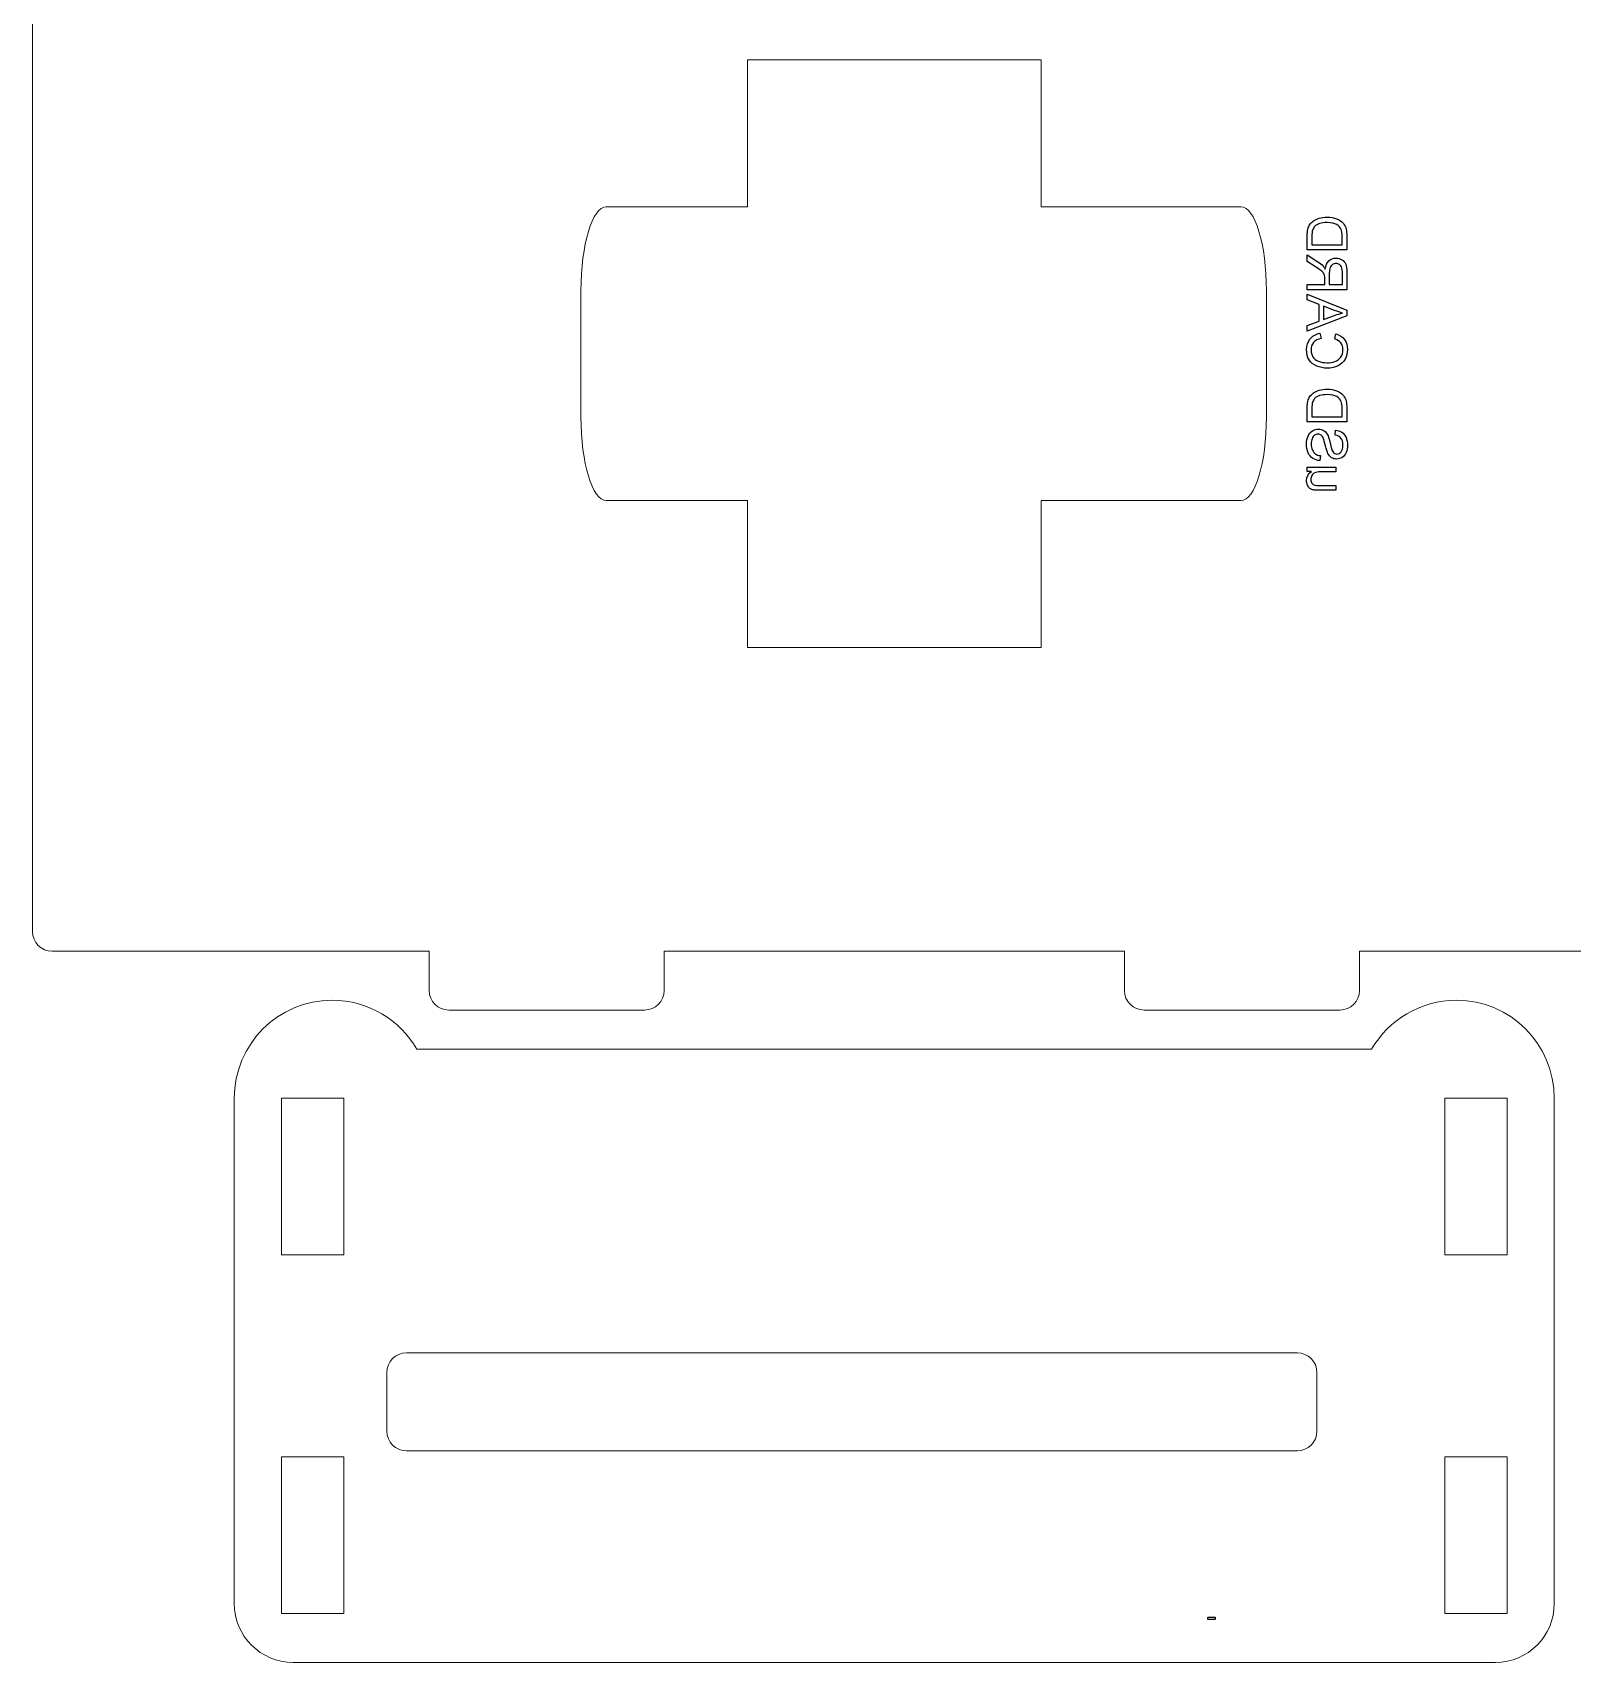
# Model space of a CAD drawing. Header units: millimetres. Extents: x -453 to -275, y 140 to 281.
# Drawn here: x -452.9 to -374.3, y 140.3 to 223.5 of the extents above; entities that cross this region are included whole.
import ezdxf

# ---------------------------------------------------------------- set-up
doc = ezdxf.new("R2010")
doc.units = ezdxf.units.MM
doc.header["$MEASUREMENT"] = 0
doc.header["$XCLIPFRAME"] = 2
doc.layers.add('Mechanical8', color=7, linetype='Continuous')
picture_1 = doc.add_image_def('image1.jpg', size_in_pixel=(3403, 1143))

msp = doc.modelspace()

# ---------------------------------------------------------------- linework, layer by layer
at = {"layer": 'Mechanical8', "color": 240, "lineweight": 9}
for points, knots in [([(-364.9314, 177.6321), (-364.9314, 177.0802), (-365.3792, 176.633), (-365.9312, 176.633), (-365.9312, 176.633), (-365.9312, 176.633), (-385.1817, 176.633), (-385.1817, 176.633), (-385.1817, 176.633), (-385.1817, 176.633), (-385.1817, 174.6328), (-385.1817, 174.6328), (-385.1817, 174.6328), (-385.1817, 174.0809), (-385.6295, 173.633), (-386.1814, 173.633), (-386.1814, 173.633), (-386.1814, 173.633), (-396.1812, 173.633), (-396.1812, 173.633), (-396.1812, 173.633), (-396.7334, 173.633), (-397.1813, 174.0809), (-397.1813, 174.6328), (-397.1813, 174.6328), (-397.1813, 174.6328), (-397.1813, 176.633), (-397.1813, 176.633), (-397.1813, 176.633), (-397.1813, 176.633), (-420.6806, 176.633), (-420.6806, 176.633), (-420.6806, 176.633), (-420.6806, 176.633), (-420.6806, 174.6328), (-420.6806, 174.6328), (-420.6806, 174.6328), (-420.6806, 174.0809), (-421.1285, 173.633), (-421.6804, 173.633), (-421.6804, 173.633), (-421.6804, 173.633), (-431.6808, 173.633), (-431.6808, 173.633), (-431.6808, 173.633), (-432.2327, 173.633), (-432.6806, 174.0809), (-432.6806, 174.6328), (-432.6806, 174.6328), (-432.6806, 174.6328), (-432.6806, 176.633), (-432.6806, 176.633), (-432.6806, 176.633), (-432.6806, 176.633), (-451.9304, 176.633), (-451.9304, 176.633), (-451.9304, 176.633), (-452.483, 176.633), (-452.9308, 177.0802), (-452.9308, 177.6321), (-452.9308, 177.6321), (-452.9308, 177.6321), (-452.9308, 232.1324), (-452.9308, 232.1324), (-452.9308, 232.1324), (-452.9308, 232.6843), (-452.483, 233.1322), (-451.9304, 233.1322), (-451.9304, 233.1322), (-451.9304, 233.1322), (-432.6806, 233.1322), (-432.6806, 233.1322), (-432.6806, 233.1322), (-432.6806, 233.1322), (-432.6806, 235.1324), (-432.6806, 235.1324), (-432.6806, 235.1324), (-432.6806, 235.6843), (-432.2327, 236.1322), (-431.6808, 236.1322), (-431.6808, 236.1322), (-431.6808, 236.1322), (-421.6804, 236.1322), (-421.6804, 236.1322), (-421.6804, 236.1322), (-421.1285, 236.1322), (-420.6806, 235.6843), (-420.6806, 235.1324), (-420.6806, 235.1324), (-420.6806, 235.1324), (-420.6806, 233.1322), (-420.6806, 233.1322), (-420.6806, 233.1322), (-420.6806, 233.1322), (-397.1813, 233.1322), (-397.1813, 233.1322), (-397.1813, 233.1322), (-397.1813, 233.1322), (-397.1813, 235.1324), (-397.1813, 235.1324), (-397.1813, 235.1324), (-397.1813, 235.6843), (-396.7334, 236.1322), (-396.1812, 236.1322), (-396.1812, 236.1322), (-396.1812, 236.1322), (-386.1814, 236.1322), (-386.1814, 236.1322), (-386.1814, 236.1322), (-385.6295, 236.1322), (-385.1817, 235.6843), (-385.1817, 235.1324), (-385.1817, 235.1324), (-385.1817, 235.1324), (-385.1817, 233.1322), (-385.1817, 233.1322), (-385.1817, 233.1322), (-385.1817, 233.1322), (-365.9312, 233.1322), (-365.9312, 233.1322), (-365.9312, 233.1322), (-365.3792, 233.1322), (-364.9314, 232.6843), (-364.9314, 232.1324), (-364.9314, 232.1324), (-364.9314, 232.1324), (-364.9314, 177.6321), (-364.9314, 177.6321)], [0, 0, 0, 0, 0.030303, 0.030303, 0.030303, 0.030303, 0.0606061, 0.0606061, 0.0606061, 0.0606061, 0.0909091, 0.0909091, 0.0909091, 0.0909091, 0.1212121, 0.1212121, 0.1212121, 0.1212121, 0.1515152, 0.1515152, 0.1515152, 0.1515152, 0.1818182, 0.1818182, 0.1818182, 0.1818182, 0.2121212, 0.2121212, 0.2121212, 0.2121212, 0.2424242, 0.2424242, 0.2424242, 0.2424242, 0.2727273, 0.2727273, 0.2727273, 0.2727273, 0.3030303, 0.3030303, 0.3030303, 0.3030303, 0.3333333, 0.3333333, 0.3333333, 0.3333333, 0.3636364, 0.3636364, 0.3636364, 0.3636364, 0.3939394, 0.3939394, 0.3939394, 0.3939394, 0.4242424, 0.4242424, 0.4242424, 0.4242424, 0.4545455, 0.4545455, 0.4545455, 0.4545455, 0.4848485, 0.4848485, 0.4848485, 0.4848485, 0.5151515, 0.5151515, 0.5151515, 0.5151515, 0.5454545, 0.5454545, 0.5454545, 0.5454545, 0.5757576, 0.5757576, 0.5757576, 0.5757576, 0.6060606, 0.6060606, 0.6060606, 0.6060606, 0.6363636, 0.6363636, 0.6363636, 0.6363636, 0.6666667, 0.6666667, 0.6666667, 0.6666667, 0.6969697, 0.6969697, 0.6969697, 0.6969697, 0.7272727, 0.7272727, 0.7272727, 0.7272727, 0.7575758, 0.7575758, 0.7575758, 0.7575758, 0.7878788, 0.7878788, 0.7878788, 0.7878788, 0.8181818, 0.8181818, 0.8181818, 0.8181818, 0.8484848, 0.8484848, 0.8484848, 0.8484848, 0.8787879, 0.8787879, 0.8787879, 0.8787879, 0.9090909, 0.9090909, 0.9090909, 0.9090909, 0.9393939, 0.9393939, 0.9393939, 0.9393939, 1, 1, 1, 1]), ([(-416.4311, 214.6331), (-416.4311, 214.6331), (-416.4311, 222.1331), (-416.4311, 222.1331), (-416.4311, 222.1331), (-416.4311, 222.1331), (-401.4311, 222.1331), (-401.4311, 222.1331), (-401.4311, 222.1331), (-401.4311, 222.1331), (-401.4311, 214.6331), (-401.4311, 214.6331)], [0, 0, 0, 0, 0.25, 0.25, 0.25, 0.25, 0.5, 0.5, 0.5, 0.5, 1, 1, 1, 1]), ([(-416.4311, 214.6331), (-420.6211, 214.6331), (-423.6353, 214.6331), (-423.6353, 214.6331), (-423.6353, 214.6331), (-424.3507, 214.6331), (-424.9313, 212.7133), (-424.9313, 210.3476), (-424.9313, 210.3476), (-424.9313, 210.3476), (-424.9313, 203.9182), (-424.9313, 203.9182), (-424.9313, 203.9182), (-424.9313, 201.5525), (-424.3507, 199.6331), (-423.6353, 199.6331), (-423.6353, 199.6331), (-423.6353, 199.6331), (-420.6211, 199.6331), (-416.4311, 199.6331)], [0, 0, 0, 0, 0.1666667, 0.1666667, 0.1666667, 0.1666667, 0.3333333, 0.3333333, 0.3333333, 0.3333333, 0.5, 0.5, 0.5, 0.5, 0.6666667, 0.6666667, 0.6666667, 0.6666667, 1, 1, 1, 1]), ([(-401.4311, 199.6331), (-395.7579, 199.6331), (-391.2274, 199.6331), (-391.2274, 199.6331), (-391.2274, 199.6331), (-390.512, 199.6331), (-389.9313, 201.5525), (-389.9313, 203.9182), (-389.9313, 203.9182), (-389.9313, 203.9182), (-389.9313, 210.3476), (-389.9313, 210.3476), (-389.9313, 210.3476), (-389.9313, 212.7133), (-390.512, 214.6331), (-391.2274, 214.6331), (-391.2274, 214.6331), (-391.2274, 214.6331), (-395.7579, 214.6331), (-401.4311, 214.6331)], [0, 0, 0, 0, 0.1666667, 0.1666667, 0.1666667, 0.1666667, 0.3333333, 0.3333333, 0.3333333, 0.3333333, 0.5, 0.5, 0.5, 0.5, 0.6666667, 0.6666667, 0.6666667, 0.6666667, 1, 1, 1, 1]), ([(-401.4311, 199.6331), (-401.4311, 199.6331), (-401.4311, 192.1331), (-401.4311, 192.1331), (-401.4311, 192.1331), (-401.4311, 192.1331), (-416.4311, 192.1331), (-416.4311, 192.1331), (-416.4311, 192.1331), (-416.4311, 192.1331), (-416.4311, 199.6331), (-416.4311, 199.6331)], [0, 0, 0, 0, 0.25, 0.25, 0.25, 0.25, 0.5, 0.5, 0.5, 0.5, 1, 1, 1, 1]), ([(-375.2312, 143.333), (-375.2312, 141.6759), (-376.5748, 140.3331), (-378.2312, 140.3331), (-378.2312, 140.3331), (-378.2312, 140.3331), (-439.6314, 140.3331), (-439.6314, 140.3331), (-439.6314, 140.3331), (-441.2878, 140.3331), (-442.6314, 141.6759), (-442.6314, 143.333), (-442.6314, 143.333), (-442.6314, 143.333), (-442.6314, 169.1327), (-442.6314, 169.1327), (-442.6314, 169.1327), (-442.6314, 171.8943), (-440.3928, 174.1329), (-437.6312, 174.1329), (-437.6312, 174.1329), (-435.7818, 174.1329), (-434.1709, 173.1262), (-433.3055, 171.6331), (-433.3055, 171.6331), (-433.3055, 171.6331), (-384.5571, 171.6331), (-384.5571, 171.6331), (-384.5571, 171.6331), (-383.6917, 173.1262), (-382.0807, 174.1329), (-380.2314, 174.1329), (-380.2314, 174.1329), (-377.4698, 174.1329), (-375.2312, 171.8943), (-375.2312, 169.1327), (-375.2312, 169.1327), (-375.2312, 169.1327), (-375.2312, 143.333), (-375.2312, 143.333)], [0, 0, 0, 0, 0.0909091, 0.0909091, 0.0909091, 0.0909091, 0.1818182, 0.1818182, 0.1818182, 0.1818182, 0.2727273, 0.2727273, 0.2727273, 0.2727273, 0.3636364, 0.3636364, 0.3636364, 0.3636364, 0.4545455, 0.4545455, 0.4545455, 0.4545455, 0.5454545, 0.5454545, 0.5454545, 0.5454545, 0.6363636, 0.6363636, 0.6363636, 0.6363636, 0.7272727, 0.7272727, 0.7272727, 0.7272727, 0.8181818, 0.8181818, 0.8181818, 0.8181818, 1, 1, 1, 1]), ([(-440.2215, 169.1327), (-440.2215, 169.1327), (-440.2215, 161.1325), (-440.2215, 161.1325), (-440.2215, 161.1325), (-440.2215, 161.1325), (-437.0417, 161.1325), (-437.0417, 161.1325), (-437.0417, 161.1325), (-437.0417, 161.1325), (-437.0417, 169.1327), (-437.0417, 169.1327), (-437.0417, 169.1327), (-437.0417, 169.1327), (-440.2215, 169.1327), (-440.2215, 169.1327)], [0, 0, 0, 0, 0.2, 0.2, 0.2, 0.2, 0.4, 0.4, 0.4, 0.4, 0.6, 0.6, 0.6, 0.6, 1, 1, 1, 1]), ([(-377.641, 169.1327), (-377.641, 169.1327), (-377.641, 161.1325), (-377.641, 161.1325), (-377.641, 161.1325), (-377.641, 161.1325), (-380.8209, 161.1325), (-380.8209, 161.1325), (-380.8209, 161.1325), (-380.8209, 161.1325), (-380.8209, 169.1327), (-380.8209, 169.1327), (-380.8209, 169.1327), (-380.8209, 169.1327), (-377.641, 169.1327), (-377.641, 169.1327)], [0, 0, 0, 0, 0.2, 0.2, 0.2, 0.2, 0.4, 0.4, 0.4, 0.4, 0.6, 0.6, 0.6, 0.6, 1, 1, 1, 1]), ([(-433.8444, 156.1327), (-433.8444, 156.1327), (-388.3517, 156.1327), (-388.3517, 156.1327), (-388.3517, 156.1327), (-387.8017, 156.1327), (-387.3517, 155.6827), (-387.3517, 155.1326), (-387.3517, 155.1326), (-387.3517, 155.1326), (-387.3517, 152.1328), (-387.3517, 152.1328), (-387.3517, 152.1328), (-387.3517, 151.5827), (-387.8017, 151.1327), (-388.3517, 151.1327), (-388.3517, 151.1327), (-388.3517, 151.1327), (-433.8444, 151.1327), (-433.8444, 151.1327), (-433.8444, 151.1327), (-434.3944, 151.1327), (-434.8444, 151.5827), (-434.8444, 152.1328), (-434.8444, 152.1328), (-434.8444, 152.1328), (-434.8444, 155.1326), (-434.8444, 155.1326), (-434.8444, 155.1326), (-434.8444, 155.6827), (-434.3944, 156.1327), (-433.8444, 156.1327)], [0, 0, 0, 0, 0.1111111, 0.1111111, 0.1111111, 0.1111111, 0.2222222, 0.2222222, 0.2222222, 0.2222222, 0.3333333, 0.3333333, 0.3333333, 0.3333333, 0.4444444, 0.4444444, 0.4444444, 0.4444444, 0.5555556, 0.5555556, 0.5555556, 0.5555556, 0.6666667, 0.6666667, 0.6666667, 0.6666667, 0.7777778, 0.7777778, 0.7777778, 0.7777778, 1, 1, 1, 1]), ([(-440.2215, 150.833), (-440.2215, 150.833), (-440.2215, 142.8328), (-440.2215, 142.8328), (-440.2215, 142.8328), (-440.2215, 142.8328), (-437.0417, 142.8328), (-437.0417, 142.8328), (-437.0417, 142.8328), (-437.0417, 142.8328), (-437.0417, 150.833), (-437.0417, 150.833), (-437.0417, 150.833), (-437.0417, 150.833), (-440.2215, 150.833), (-440.2215, 150.833)], [0, 0, 0, 0, 0.2, 0.2, 0.2, 0.2, 0.4, 0.4, 0.4, 0.4, 0.6, 0.6, 0.6, 0.6, 1, 1, 1, 1]), ([(-377.641, 150.833), (-377.641, 150.833), (-377.641, 142.8328), (-377.641, 142.8328), (-377.641, 142.8328), (-377.641, 142.8328), (-380.8209, 142.8328), (-380.8209, 142.8328), (-380.8209, 142.8328), (-380.8209, 142.8328), (-380.8209, 150.833), (-380.8209, 150.833), (-380.8209, 150.833), (-380.8209, 150.833), (-377.641, 150.833), (-377.641, 150.833)], [0, 0, 0, 0, 0.2, 0.2, 0.2, 0.2, 0.4, 0.4, 0.4, 0.4, 0.6, 0.6, 0.6, 0.6, 1, 1, 1, 1])]:
    msp.add_open_spline(points, degree=3, knots=knots, dxfattribs=at)
at = {"layer": 'Mechanical8', "color": 250}
for points, knots in [([(-387.8479, 212.4329), (-387.8479, 212.4329), (-385.8277, 212.4329), (-385.8277, 212.4329), (-385.8277, 212.4329), (-385.8277, 212.4329), (-385.8277, 213.1286), (-385.8277, 213.1286), (-385.8277, 213.1286), (-385.8277, 213.2857), (-385.8376, 213.4056), (-385.8568, 213.4884), (-385.8568, 213.4884), (-385.8832, 213.6041), (-385.9316, 213.7029), (-386.0012, 213.7847), (-386.0012, 213.7847), (-386.0916, 213.891), (-386.2063, 213.971), (-386.3465, 214.0237), (-386.3465, 214.0237), (-386.4867, 214.0768), (-386.6466, 214.1032), (-386.8267, 214.1032), (-386.8267, 214.1032), (-386.9801, 214.1032), (-387.116, 214.0853), (-387.2345, 214.0491), (-387.2345, 214.0491), (-387.3531, 214.0133), (-387.4514, 213.9677), (-387.529, 213.9112), (-387.529, 213.9112), (-387.6066, 213.8553), (-387.6677, 213.7941), (-387.712, 213.7273), (-387.712, 213.7273), (-387.7566, 213.661), (-387.7905, 213.5806), (-387.8136, 213.4865), (-387.8136, 213.4865), (-387.8366, 213.392), (-387.8479, 213.2838), (-387.8479, 213.1619), (-387.8479, 213.1619), (-387.8479, 213.1619), (-387.8479, 212.4329), (-387.8479, 212.4329)], [0, 0, 0, 0, 0.0769231, 0.0769231, 0.0769231, 0.0769231, 0.1538462, 0.1538462, 0.1538462, 0.1538462, 0.2307692, 0.2307692, 0.2307692, 0.2307692, 0.3076923, 0.3076923, 0.3076923, 0.3076923, 0.3846154, 0.3846154, 0.3846154, 0.3846154, 0.4615385, 0.4615385, 0.4615385, 0.4615385, 0.5384615, 0.5384615, 0.5384615, 0.5384615, 0.6153846, 0.6153846, 0.6153846, 0.6153846, 0.6923077, 0.6923077, 0.6923077, 0.6923077, 0.7692308, 0.7692308, 0.7692308, 0.7692308, 0.8461538, 0.8461538, 0.8461538, 0.8461538, 1, 1, 1, 1]), ([(-387.6094, 212.7), (-387.6094, 212.7), (-387.6094, 213.1314), (-387.6094, 213.1314), (-387.6094, 213.1314), (-387.6094, 213.2645), (-387.5972, 213.3694), (-387.5723, 213.4451), (-387.5723, 213.4451), (-387.5473, 213.5208), (-387.5125, 213.581), (-387.4674, 213.6262), (-387.4674, 213.6262), (-387.4043, 213.6897), (-387.3187, 213.7391), (-387.212, 213.7744), (-387.212, 213.7744), (-387.1047, 213.8096), (-386.9754, 213.8275), (-386.8225, 213.8275), (-386.8225, 213.8275), (-386.6113, 213.8275), (-386.449, 213.7927), (-386.3357, 213.7236), (-386.3357, 213.7236), (-386.2218, 213.654), (-386.1461, 213.5698), (-386.1075, 213.4705), (-386.1075, 213.4705), (-386.0798, 213.399), (-386.0662, 213.2833), (-386.0662, 213.1248), (-386.0662, 213.1248), (-386.0662, 213.1248), (-386.0662, 212.7), (-386.0662, 212.7), (-386.0662, 212.7), (-386.0662, 212.7), (-387.6094, 212.7), (-387.6094, 212.7)], [0, 0, 0, 0, 0.0909091, 0.0909091, 0.0909091, 0.0909091, 0.1818182, 0.1818182, 0.1818182, 0.1818182, 0.2727273, 0.2727273, 0.2727273, 0.2727273, 0.3636364, 0.3636364, 0.3636364, 0.3636364, 0.4545455, 0.4545455, 0.4545455, 0.4545455, 0.5454545, 0.5454545, 0.5454545, 0.5454545, 0.6363636, 0.6363636, 0.6363636, 0.6363636, 0.7272727, 0.7272727, 0.7272727, 0.7272727, 0.8181818, 0.8181818, 0.8181818, 0.8181818, 1, 1, 1, 1]), ([(-387.8479, 210.399), (-387.8479, 210.399), (-385.8277, 210.399), (-385.8277, 210.399), (-385.8277, 210.399), (-385.8277, 210.399), (-385.8277, 211.2946), (-385.8277, 211.2946), (-385.8277, 211.2946), (-385.8277, 211.4747), (-385.846, 211.6116), (-385.8822, 211.7052), (-385.8822, 211.7052), (-385.9185, 211.7988), (-385.9824, 211.8736), (-386.0741, 211.9301), (-386.0741, 211.9301), (-386.1663, 211.986), (-386.2679, 212.0138), (-386.3789, 212.0138), (-386.3789, 212.0138), (-386.5224, 212.0138), (-386.6428, 211.9677), (-386.7411, 211.8746), (-386.7411, 211.8746), (-386.8394, 211.7819), (-386.902, 211.6384), (-386.9288, 211.4446), (-386.9288, 211.4446), (-386.9627, 211.5157), (-386.9961, 211.5693), (-387.0295, 211.606), (-387.0295, 211.606), (-387.101, 211.6841), (-387.1908, 211.7579), (-387.298, 211.828), (-387.298, 211.828), (-387.298, 211.828), (-387.8479, 212.1794), (-387.8479, 212.1794), (-387.8479, 212.1794), (-387.8479, 212.1794), (-387.8479, 211.843), (-387.8479, 211.843), (-387.8479, 211.843), (-387.8479, 211.843), (-387.4274, 211.5759), (-387.4274, 211.5759), (-387.4274, 211.5759), (-387.3065, 211.4978), (-387.2134, 211.4333), (-387.1494, 211.3825), (-387.1494, 211.3825), (-387.085, 211.3322), (-387.0398, 211.2871), (-387.0144, 211.2471), (-387.0144, 211.2471), (-386.9885, 211.2071), (-386.9707, 211.1667), (-386.9603, 211.1253), (-386.9603, 211.1253), (-386.9542, 211.0947), (-386.9509, 211.0453), (-386.9509, 210.9762), (-386.9509, 210.9762), (-386.9509, 210.9762), (-386.9509, 210.6662), (-386.9509, 210.6662), (-386.9509, 210.6662), (-386.9509, 210.6662), (-387.8479, 210.6662), (-387.8479, 210.6662), (-387.8479, 210.6662), (-387.8479, 210.6662), (-387.8479, 210.399), (-387.8479, 210.399)], [0, 0, 0, 0, 0.05, 0.05, 0.05, 0.05, 0.1, 0.1, 0.1, 0.1, 0.15, 0.15, 0.15, 0.15, 0.2, 0.2, 0.2, 0.2, 0.25, 0.25, 0.25, 0.25, 0.3, 0.3, 0.3, 0.3, 0.35, 0.35, 0.35, 0.35, 0.4, 0.4, 0.4, 0.4, 0.45, 0.45, 0.45, 0.45, 0.5, 0.5, 0.5, 0.5, 0.55, 0.55, 0.55, 0.55, 0.6, 0.6, 0.6, 0.6, 0.65, 0.65, 0.65, 0.65, 0.7, 0.7, 0.7, 0.7, 0.75, 0.75, 0.75, 0.75, 0.8, 0.8, 0.8, 0.8, 0.85, 0.85, 0.85, 0.85, 0.9, 0.9, 0.9, 0.9, 1, 1, 1, 1]), ([(-386.7195, 210.6662), (-386.7195, 210.6662), (-386.7195, 211.241), (-386.7195, 211.241), (-386.7195, 211.241), (-386.7195, 211.3628), (-386.7068, 211.4587), (-386.6814, 211.5274), (-386.6814, 211.5274), (-386.656, 211.5966), (-386.6155, 211.6488), (-386.56, 211.6845), (-386.56, 211.6845), (-386.5045, 211.7203), (-386.4443, 211.7381), (-386.3789, 211.7381), (-386.3789, 211.7381), (-386.2835, 211.7381), (-386.2049, 211.7038), (-386.1433, 211.6342), (-386.1433, 211.6342), (-386.0817, 211.5651), (-386.0511, 211.4555), (-386.0511, 211.3054), (-386.0511, 211.3054), (-386.0511, 211.3054), (-386.0511, 210.6662), (-386.0511, 210.6662), (-386.0511, 210.6662), (-386.0511, 210.6662), (-386.7195, 210.6662), (-386.7195, 210.6662)], [0, 0, 0, 0, 0.1111111, 0.1111111, 0.1111111, 0.1111111, 0.2222222, 0.2222222, 0.2222222, 0.2222222, 0.3333333, 0.3333333, 0.3333333, 0.3333333, 0.4444444, 0.4444444, 0.4444444, 0.4444444, 0.5555556, 0.5555556, 0.5555556, 0.5555556, 0.6666667, 0.6666667, 0.6666667, 0.6666667, 0.7777778, 0.7777778, 0.7777778, 0.7777778, 1, 1, 1, 1]), ([(-387.8479, 208.2904), (-387.8479, 208.2904), (-385.8277, 209.0665), (-385.8277, 209.0665), (-385.8277, 209.0665), (-385.8277, 209.0665), (-385.8277, 209.3543), (-385.8277, 209.3543), (-385.8277, 209.3543), (-385.8277, 209.3543), (-387.8479, 210.1812), (-387.8479, 210.1812), (-387.8479, 210.1812), (-387.8479, 210.1812), (-387.8479, 209.8764), (-387.8479, 209.8764), (-387.8479, 209.8764), (-387.8479, 209.8764), (-387.236, 209.6408), (-387.236, 209.6408), (-387.236, 209.6408), (-387.236, 209.6408), (-387.236, 208.796), (-387.236, 208.796), (-387.236, 208.796), (-387.236, 208.796), (-387.8479, 208.5745), (-387.8479, 208.5745), (-387.8479, 208.5745), (-387.8479, 208.5745), (-387.8479, 208.2904), (-387.8479, 208.2904)], [0, 0, 0, 0, 0.1111111, 0.1111111, 0.1111111, 0.1111111, 0.2222222, 0.2222222, 0.2222222, 0.2222222, 0.3333333, 0.3333333, 0.3333333, 0.3333333, 0.4444444, 0.4444444, 0.4444444, 0.4444444, 0.5555556, 0.5555556, 0.5555556, 0.5555556, 0.6666667, 0.6666667, 0.6666667, 0.6666667, 0.7777778, 0.7777778, 0.7777778, 0.7777778, 1, 1, 1, 1]), ([(-387.0182, 208.8732), (-387.0182, 208.8732), (-387.0182, 209.5585), (-387.0182, 209.5585), (-387.0182, 209.5585), (-387.0182, 209.5585), (-386.4589, 209.3473), (-386.4589, 209.3473), (-386.4589, 209.3473), (-386.2891, 209.2833), (-386.1494, 209.2353), (-386.0398, 209.2043), (-386.0398, 209.2043), (-386.1696, 209.1784), (-386.298, 209.1422), (-386.426, 209.0952), (-386.426, 209.0952), (-386.426, 209.0952), (-387.0182, 208.8732), (-387.0182, 208.8732)], [0, 0, 0, 0, 0.1666667, 0.1666667, 0.1666667, 0.1666667, 0.3333333, 0.3333333, 0.3333333, 0.3333333, 0.5, 0.5, 0.5, 0.5, 0.6666667, 0.6666667, 0.6666667, 0.6666667, 1, 1, 1, 1]), ([(-387.1395, 207.9155), (-387.1395, 207.9155), (-387.2073, 208.1831), (-387.2073, 208.1831), (-387.2073, 208.1831), (-387.4265, 208.1271), (-387.5939, 208.026), (-387.7096, 207.8807), (-387.7096, 207.8807), (-387.8249, 207.7349), (-387.8822, 207.5571), (-387.8822, 207.3463), (-387.8822, 207.3463), (-387.8822, 207.1286), (-387.838, 206.9517), (-387.7496, 206.8153), (-387.7496, 206.8153), (-387.6607, 206.6789), (-387.5323, 206.5749), (-387.3644, 206.5039), (-387.3644, 206.5039), (-387.196, 206.4329), (-387.0154, 206.3971), (-386.8225, 206.3971), (-386.8225, 206.3971), (-386.6122, 206.3971), (-386.4288, 206.4371), (-386.2722, 206.5176), (-386.2722, 206.5176), (-386.1155, 206.598), (-385.9965, 206.7123), (-385.9152, 206.8609), (-385.9152, 206.8609), (-385.8338, 207.0091), (-385.7933, 207.1723), (-385.7933, 207.3506), (-385.7933, 207.3506), (-385.7933, 207.5528), (-385.8446, 207.7226), (-385.9476, 207.8605), (-385.9476, 207.8605), (-386.0506, 207.9983), (-386.195, 208.0942), (-386.3818, 208.1483), (-386.3818, 208.1483), (-386.3818, 208.1483), (-386.4439, 207.8854), (-386.4439, 207.8854), (-386.4439, 207.8854), (-386.2966, 207.8383), (-386.1899, 207.7706), (-386.1226, 207.6812), (-386.1226, 207.6812), (-386.0553, 207.5923), (-386.0219, 207.4804), (-386.0219, 207.3449), (-386.0219, 207.3449), (-386.0219, 207.1897), (-386.0591, 207.0604), (-386.1334, 206.9559), (-386.1334, 206.9559), (-386.2082, 206.8515), (-386.3079, 206.7781), (-386.4335, 206.7363), (-386.4335, 206.7363), (-386.5586, 206.6939), (-386.688, 206.6728), (-386.8211, 206.6728), (-386.8211, 206.6728), (-386.9932, 206.6728), (-387.1428, 206.6977), (-387.2712, 206.7476), (-387.2712, 206.7476), (-387.3992, 206.7979), (-387.4951, 206.8755), (-387.5586, 206.9813), (-387.5586, 206.9813), (-387.6221, 207.0872), (-387.6536, 207.2015), (-387.6536, 207.3247), (-387.6536, 207.3247), (-387.6536, 207.4743), (-387.6104, 207.6008), (-387.5243, 207.7048), (-387.5243, 207.7048), (-387.4377, 207.8087), (-387.3093, 207.8788), (-387.1395, 207.9155)], [0, 0, 0, 0, 0.0434783, 0.0434783, 0.0434783, 0.0434783, 0.0869565, 0.0869565, 0.0869565, 0.0869565, 0.1304348, 0.1304348, 0.1304348, 0.1304348, 0.173913, 0.173913, 0.173913, 0.173913, 0.2173913, 0.2173913, 0.2173913, 0.2173913, 0.2608696, 0.2608696, 0.2608696, 0.2608696, 0.3043478, 0.3043478, 0.3043478, 0.3043478, 0.3478261, 0.3478261, 0.3478261, 0.3478261, 0.3913043, 0.3913043, 0.3913043, 0.3913043, 0.4347826, 0.4347826, 0.4347826, 0.4347826, 0.4782609, 0.4782609, 0.4782609, 0.4782609, 0.5217391, 0.5217391, 0.5217391, 0.5217391, 0.5652174, 0.5652174, 0.5652174, 0.5652174, 0.6086957, 0.6086957, 0.6086957, 0.6086957, 0.6521739, 0.6521739, 0.6521739, 0.6521739, 0.6956522, 0.6956522, 0.6956522, 0.6956522, 0.7391304, 0.7391304, 0.7391304, 0.7391304, 0.7826087, 0.7826087, 0.7826087, 0.7826087, 0.826087, 0.826087, 0.826087, 0.826087, 0.8695652, 0.8695652, 0.8695652, 0.8695652, 0.9130435, 0.9130435, 0.9130435, 0.9130435, 1, 1, 1, 1]), ([(-387.8479, 203.6521), (-387.8479, 203.6521), (-385.8277, 203.6521), (-385.8277, 203.6521), (-385.8277, 203.6521), (-385.8277, 203.6521), (-385.8277, 204.3478), (-385.8277, 204.3478), (-385.8277, 204.3478), (-385.8277, 204.5049), (-385.8376, 204.6248), (-385.8568, 204.7076), (-385.8568, 204.7076), (-385.8832, 204.8233), (-385.9316, 204.9221), (-386.0012, 205.0039), (-386.0012, 205.0039), (-386.0916, 205.1102), (-386.2063, 205.1902), (-386.3465, 205.2429), (-386.3465, 205.2429), (-386.4867, 205.296), (-386.6466, 205.3224), (-386.8267, 205.3224), (-386.8267, 205.3224), (-386.9801, 205.3224), (-387.116, 205.3045), (-387.2345, 205.2683), (-387.2345, 205.2683), (-387.3531, 205.2325), (-387.4514, 205.1869), (-387.529, 205.1304), (-387.529, 205.1304), (-387.6066, 205.0745), (-387.6677, 205.0133), (-387.712, 204.9465), (-387.712, 204.9465), (-387.7566, 204.8802), (-387.7905, 204.7998), (-387.8136, 204.7057), (-387.8136, 204.7057), (-387.8366, 204.6112), (-387.8479, 204.503), (-387.8479, 204.3811), (-387.8479, 204.3811), (-387.8479, 204.3811), (-387.8479, 203.6521), (-387.8479, 203.6521)], [0, 0, 0, 0, 0.0769231, 0.0769231, 0.0769231, 0.0769231, 0.1538462, 0.1538462, 0.1538462, 0.1538462, 0.2307692, 0.2307692, 0.2307692, 0.2307692, 0.3076923, 0.3076923, 0.3076923, 0.3076923, 0.3846154, 0.3846154, 0.3846154, 0.3846154, 0.4615385, 0.4615385, 0.4615385, 0.4615385, 0.5384615, 0.5384615, 0.5384615, 0.5384615, 0.6153846, 0.6153846, 0.6153846, 0.6153846, 0.6923077, 0.6923077, 0.6923077, 0.6923077, 0.7692308, 0.7692308, 0.7692308, 0.7692308, 0.8461538, 0.8461538, 0.8461538, 0.8461538, 1, 1, 1, 1]), ([(-387.6094, 203.9192), (-387.6094, 203.9192), (-387.6094, 204.3506), (-387.6094, 204.3506), (-387.6094, 204.3506), (-387.6094, 204.4837), (-387.5972, 204.5886), (-387.5723, 204.6643), (-387.5723, 204.6643), (-387.5473, 204.74), (-387.5125, 204.8002), (-387.4674, 204.8454), (-387.4674, 204.8454), (-387.4043, 204.9089), (-387.3187, 204.9583), (-387.212, 204.9936), (-387.212, 204.9936), (-387.1047, 205.0288), (-386.9754, 205.0467), (-386.8225, 205.0467), (-386.8225, 205.0467), (-386.6113, 205.0467), (-386.449, 205.0119), (-386.3357, 204.9428), (-386.3357, 204.9428), (-386.2218, 204.8732), (-386.1461, 204.789), (-386.1075, 204.6897), (-386.1075, 204.6897), (-386.0798, 204.6182), (-386.0662, 204.5025), (-386.0662, 204.344), (-386.0662, 204.344), (-386.0662, 204.344), (-386.0662, 203.9192), (-386.0662, 203.9192), (-386.0662, 203.9192), (-386.0662, 203.9192), (-387.6094, 203.9192), (-387.6094, 203.9192)], [0, 0, 0, 0, 0.0909091, 0.0909091, 0.0909091, 0.0909091, 0.1818182, 0.1818182, 0.1818182, 0.1818182, 0.2727273, 0.2727273, 0.2727273, 0.2727273, 0.3636364, 0.3636364, 0.3636364, 0.3636364, 0.4545455, 0.4545455, 0.4545455, 0.4545455, 0.5454545, 0.5454545, 0.5454545, 0.5454545, 0.6363636, 0.6363636, 0.6363636, 0.6363636, 0.7272727, 0.7272727, 0.7272727, 0.7272727, 0.8181818, 0.8181818, 0.8181818, 0.8181818, 1, 1, 1, 1]), ([(-387.1988, 201.6789), (-387.1988, 201.6789), (-387.1767, 201.931), (-387.1767, 201.931), (-387.1767, 201.931), (-387.2778, 201.9428), (-387.3606, 201.9705), (-387.4255, 202.0143), (-387.4255, 202.0143), (-387.4904, 202.058), (-387.5426, 202.1257), (-387.5826, 202.2175), (-387.5826, 202.2175), (-387.6226, 202.3092), (-387.6423, 202.4127), (-387.6423, 202.5274), (-387.6423, 202.5274), (-387.6423, 202.6295), (-387.6273, 202.7194), (-387.5972, 202.7974), (-387.5972, 202.7974), (-387.5666, 202.8755), (-387.5252, 202.9338), (-387.4725, 202.9719), (-387.4725, 202.9719), (-387.4194, 203.01), (-387.362, 203.0293), (-387.2995, 203.0293), (-387.2995, 203.0293), (-387.236, 203.0293), (-387.1809, 203.011), (-387.1334, 202.9738), (-387.1334, 202.9738), (-387.0859, 202.9371), (-387.0464, 202.8765), (-387.0144, 202.7923), (-387.0144, 202.7923), (-386.9932, 202.7377), (-386.9603, 202.6182), (-386.9156, 202.4324), (-386.9156, 202.4324), (-386.8709, 202.2471), (-386.8291, 202.1168), (-386.7896, 202.0425), (-386.7896, 202.0425), (-386.7392, 201.9461), (-386.6762, 201.8741), (-386.6014, 201.8266), (-386.6014, 201.8266), (-386.5266, 201.7796), (-386.4429, 201.756), (-386.3498, 201.756), (-386.3498, 201.756), (-386.2482, 201.756), (-386.1527, 201.7847), (-386.0643, 201.8426), (-386.0643, 201.8426), (-385.9754, 201.9004), (-385.9081, 201.9851), (-385.862, 202.0961), (-385.862, 202.0961), (-385.8164, 202.2076), (-385.7933, 202.3308), (-385.7933, 202.4668), (-385.7933, 202.4668), (-385.7933, 202.6168), (-385.8173, 202.7485), (-385.8658, 202.8633), (-385.8658, 202.8633), (-385.9138, 202.9776), (-385.9848, 203.0655), (-386.0784, 203.1272), (-386.0784, 203.1272), (-386.172, 203.1883), (-386.2783, 203.2217), (-386.3968, 203.2264), (-386.3968, 203.2264), (-386.3968, 203.2264), (-386.4161, 202.9701), (-386.4161, 202.9701), (-386.4161, 202.9701), (-386.2886, 202.9559), (-386.1917, 202.9094), (-386.1268, 202.8299), (-386.1268, 202.8299), (-386.0614, 202.7504), (-386.029, 202.6333), (-386.029, 202.4781), (-386.029, 202.4781), (-386.029, 202.3162), (-386.0586, 202.1987), (-386.1179, 202.1243), (-386.1179, 202.1243), (-386.1772, 202.0505), (-386.2487, 202.0133), (-386.3319, 202.0133), (-386.3319, 202.0133), (-386.4048, 202.0133), (-386.4646, 202.0397), (-386.5111, 202.0919), (-386.5111, 202.0919), (-386.5582, 202.1436), (-386.6061, 202.2777), (-386.6551, 202.495), (-386.6551, 202.495), (-386.7044, 202.7123), (-386.7472, 202.8614), (-386.7839, 202.9423), (-386.7839, 202.9423), (-386.8385, 203.0599), (-386.9072, 203.1469), (-386.99, 203.2029), (-386.99, 203.2029), (-387.0732, 203.2589), (-387.1692, 203.2866), (-387.2773, 203.2866), (-387.2773, 203.2866), (-387.3851, 203.2866), (-387.4862, 203.256), (-387.5812, 203.1944), (-387.5812, 203.1944), (-387.6762, 203.1328), (-387.7501, 203.0444), (-387.8032, 202.9291), (-387.8032, 202.9291), (-387.8559, 202.8139), (-387.8822, 202.6841), (-387.8822, 202.5401), (-387.8822, 202.5401), (-387.8822, 202.3572), (-387.8559, 202.2038), (-387.8023, 202.0806), (-387.8023, 202.0806), (-387.7491, 201.9569), (-387.6692, 201.86), (-387.5619, 201.7894), (-387.5619, 201.7894), (-387.4551, 201.7194), (-387.3338, 201.6822), (-387.1988, 201.6789)], [0, 0, 0, 0, 0.0277778, 0.0277778, 0.0277778, 0.0277778, 0.0555556, 0.0555556, 0.0555556, 0.0555556, 0.0833333, 0.0833333, 0.0833333, 0.0833333, 0.1111111, 0.1111111, 0.1111111, 0.1111111, 0.1388889, 0.1388889, 0.1388889, 0.1388889, 0.1666667, 0.1666667, 0.1666667, 0.1666667, 0.1944444, 0.1944444, 0.1944444, 0.1944444, 0.2222222, 0.2222222, 0.2222222, 0.2222222, 0.25, 0.25, 0.25, 0.25, 0.2777778, 0.2777778, 0.2777778, 0.2777778, 0.3055556, 0.3055556, 0.3055556, 0.3055556, 0.3333333, 0.3333333, 0.3333333, 0.3333333, 0.3611111, 0.3611111, 0.3611111, 0.3611111, 0.3888889, 0.3888889, 0.3888889, 0.3888889, 0.4166667, 0.4166667, 0.4166667, 0.4166667, 0.4444444, 0.4444444, 0.4444444, 0.4444444, 0.4722222, 0.4722222, 0.4722222, 0.4722222, 0.5, 0.5, 0.5, 0.5, 0.5277778, 0.5277778, 0.5277778, 0.5277778, 0.5555556, 0.5555556, 0.5555556, 0.5555556, 0.5833333, 0.5833333, 0.5833333, 0.5833333, 0.6111111, 0.6111111, 0.6111111, 0.6111111, 0.6388889, 0.6388889, 0.6388889, 0.6388889, 0.6666667, 0.6666667, 0.6666667, 0.6666667, 0.6944444, 0.6944444, 0.6944444, 0.6944444, 0.7222222, 0.7222222, 0.7222222, 0.7222222, 0.75, 0.75, 0.75, 0.75, 0.7777778, 0.7777778, 0.7777778, 0.7777778, 0.8055556, 0.8055556, 0.8055556, 0.8055556, 0.8333333, 0.8333333, 0.8333333, 0.8333333, 0.8611111, 0.8611111, 0.8611111, 0.8611111, 0.8888889, 0.8888889, 0.8888889, 0.8888889, 0.9166667, 0.9166667, 0.9166667, 0.9166667, 0.9444444, 0.9444444, 0.9444444, 0.9444444, 1, 1, 1, 1]), ([(-387.8479, 201.1276), (-387.8479, 201.1276), (-387.6329, 201.1276), (-387.6329, 201.1276), (-387.6329, 201.1276), (-387.7985, 201.0133), (-387.8808, 200.8586), (-387.8808, 200.6629), (-387.8808, 200.6629), (-387.8808, 200.5768), (-387.8644, 200.4959), (-387.8314, 200.4212), (-387.8314, 200.4212), (-387.7985, 200.3464), (-387.7566, 200.2909), (-387.7068, 200.2546), (-387.7068, 200.2546), (-387.6565, 200.218), (-387.5953, 200.1926), (-387.5229, 200.178), (-387.5229, 200.178), (-387.474, 200.1681), (-387.3968, 200.1629), (-387.291, 200.1629), (-387.291, 200.1629), (-387.291, 200.1629), (-386.3846, 200.1629), (-386.3846, 200.1629), (-386.3846, 200.1629), (-386.3846, 200.1629), (-386.3846, 200.4108), (-386.3846, 200.4108), (-386.3846, 200.4108), (-386.3846, 200.4108), (-387.196, 200.4108), (-387.196, 200.4108), (-387.196, 200.4108), (-387.3258, 200.4108), (-387.4128, 200.416), (-387.458, 200.4259), (-387.458, 200.4259), (-387.5233, 200.4418), (-387.5741, 200.4748), (-387.6118, 200.5251), (-387.6118, 200.5251), (-387.6489, 200.5759), (-387.6673, 200.6385), (-387.6673, 200.7128), (-387.6673, 200.7128), (-387.6673, 200.7871), (-387.6485, 200.8567), (-387.6104, 200.9221), (-387.6104, 200.9221), (-387.5723, 200.9875), (-387.5201, 201.0336), (-387.4547, 201.0604), (-387.4547, 201.0604), (-387.3888, 201.0877), (-387.2933, 201.1013), (-387.1687, 201.1013), (-387.1687, 201.1013), (-387.1687, 201.1013), (-386.3846, 201.1013), (-386.3846, 201.1013), (-386.3846, 201.1013), (-386.3846, 201.1013), (-386.3846, 201.3492), (-386.3846, 201.3492), (-386.3846, 201.3492), (-386.3846, 201.3492), (-387.8479, 201.3492), (-387.8479, 201.3492), (-387.8479, 201.3492), (-387.8479, 201.3492), (-387.8479, 201.1276), (-387.8479, 201.1276)], [0, 0, 0, 0, 0.05, 0.05, 0.05, 0.05, 0.1, 0.1, 0.1, 0.1, 0.15, 0.15, 0.15, 0.15, 0.2, 0.2, 0.2, 0.2, 0.25, 0.25, 0.25, 0.25, 0.3, 0.3, 0.3, 0.3, 0.35, 0.35, 0.35, 0.35, 0.4, 0.4, 0.4, 0.4, 0.45, 0.45, 0.45, 0.45, 0.5, 0.5, 0.5, 0.5, 0.55, 0.55, 0.55, 0.55, 0.6, 0.6, 0.6, 0.6, 0.65, 0.65, 0.65, 0.65, 0.7, 0.7, 0.7, 0.7, 0.75, 0.75, 0.75, 0.75, 0.8, 0.8, 0.8, 0.8, 0.85, 0.85, 0.85, 0.85, 0.9, 0.9, 0.9, 0.9, 1, 1, 1, 1])]:
    msp.add_open_spline(points, degree=3, knots=knots, dxfattribs=at)

# ---------------------------------------------------------------- pictures from other files: only their frames are drawn
at = {"layer": 'Mechanical8', "color": 240}
image = msp.add_image(picture_1, insert=(-395.7177, 150.4754), size_in_units=(27.308, 9.1722), rotation=180, dxfattribs=at)
image.set_boundary_path([(-395.718, 150.475), (-348.445, 166.35)])
image.dxf.flags = 3

doc.saveas('drawing.dxf')
